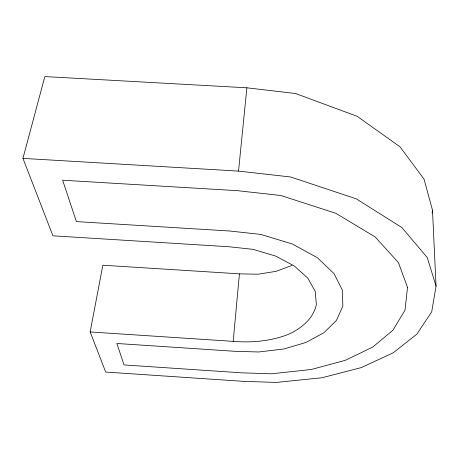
<?xml version="1.0" encoding="UTF-8"?>
<svg xmlns="http://www.w3.org/2000/svg" width="459" height="459" viewBox="0 0 459 459"><rect width="100%" height="100%" fill="white"/><g stroke="black" fill="none" stroke-linecap="round" stroke-linejoin="round"><path stroke-width="0.69" d="M239.42 273.845L102.839 265.222L90.153 331.943L233.195 341.364L239.42 273.845L258.101 274.201L275.985 271.361L292.039 265.405M246.873 87.807L44.839 76.567L22.95 158.384L238.537 171.104L246.873 87.807L295.59 93.521L357.079 116.276L399.932 146.725L424.024 179.113L432.493 210.228L436.05 286.135L431.701 311.845L416.841 334.175L393.105 352.856L361.348 367.573L322.075 377.74L276.45 382.433L243.184 381.331L105.685 372.054L90.153 331.943M432.103 213.062L432.493 210.228M233.195 341.364C251.813 342.862 270.718 341.209 288.229 334.416C301.138 328.558 313.296 318.988 316.371 304.443L315.213 291.367L307.823 278.171L294.339 265.996L275.578 256.036L253.087 249.369L228.984 246.747L52.934 235.817L22.95 158.384M238.537 171.104L290.581 176.973L356.264 198.839L401.849 227.515L427.283 257.591L436.05 286.135M407.5 287.374L405.027 310.135L393.002 330.153L372.828 347.01L345.352 360.321L311.168 369.518L271.395 373.792L242.025 372.851L124.01 364.928L116.884 343.481L234.664 351.284L258.647 351.984L283.92 348.972L305.969 342.46L323.733 332.855L336.332 320.589L342.856 306.142L342.38 290.191L334.06 273.65L317.387 257.746L292.492 244.045L260.827 234.423L229.615 231.003L76.389 221.588L62.648 180.226L237.521 190.68L280.965 195.534L335.873 213.297L375.255 237.033L398.412 262.565L407.5 287.374"/></g></svg>
